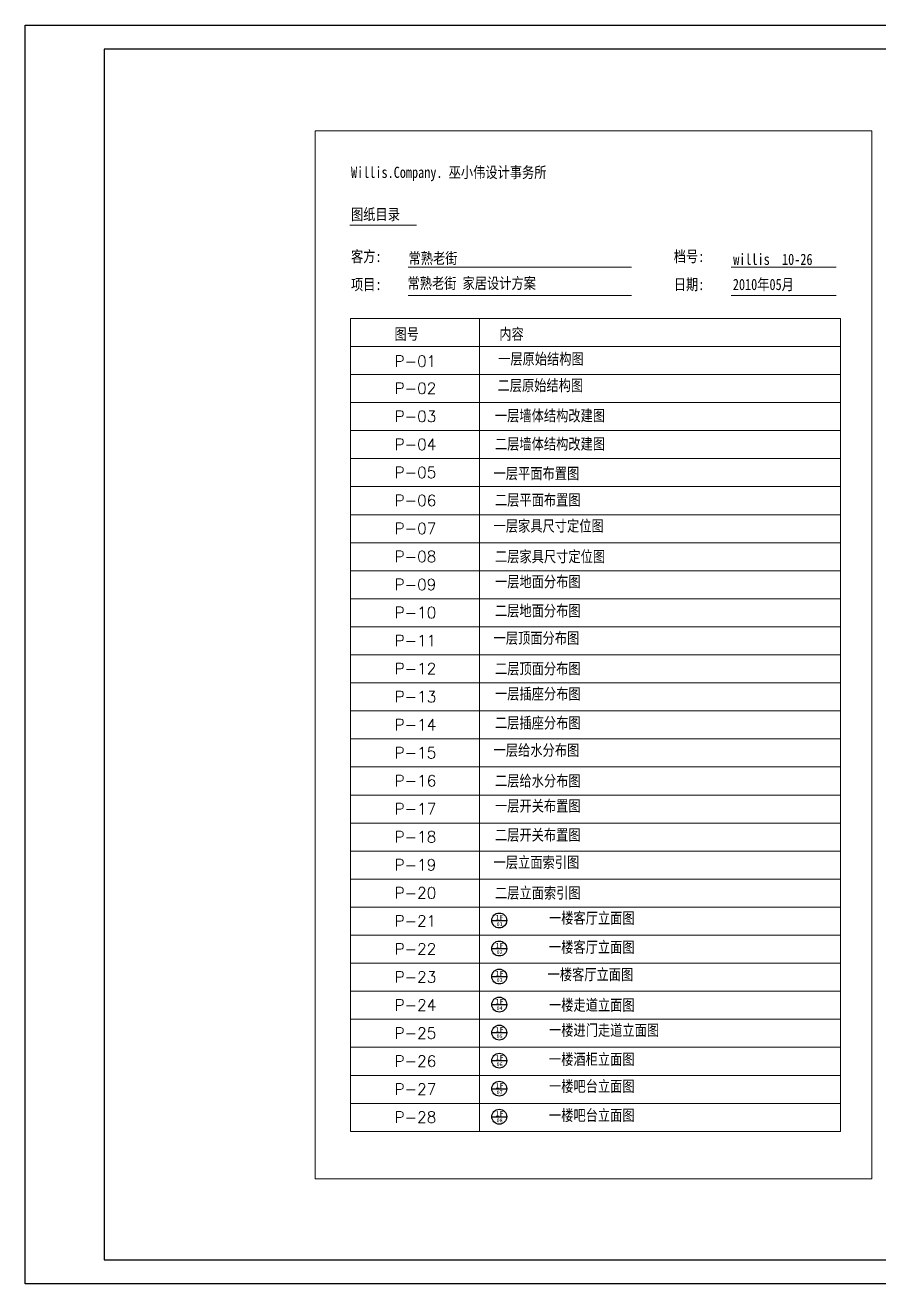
# Model space of a CAD drawing. Header units: millimetres. Extents: x 0 to 61508, y -25230 to 7586.
# Drawn here: x 32722 to 38972, y -1811 to 7402 of the extents above; entities that cross this region are included whole.
import ezdxf

# ---------------------------------------------------------------- set-up
doc = ezdxf.new("R2010")
doc.units = ezdxf.units.MM
doc.layers.get('0').update_dxf_attribs({"lineweight": 13})
for name, color, linetype in [('00图框', 7, 'ByLayer'), ('文字', 1, 'Continuous'), ('标注', 7, 'Continuous')]:
    doc.layers.add(name, color=color, linetype=linetype)
doc.styles.add('3', font='simplex.shx', dxfattribs={"width": 0.7, "oblique": 20, "height": 300})
doc.styles.add('CH', font='NSimSun.ttf', dxfattribs={"width": 0.8})
doc.styles.add('黑体字体', font='simhei.ttf')

# ---------------------------------------------------------------- blocks, each defined once
blk = doc.blocks.new('kuang')
at = {"layer": '00图框', "color": 7, "linetype": 'Continuous', "ltscale": 2}
blk.add_lwpolyline([(25200, 21850), (25200, 4030), (0, 4030), (0, 21850)], close=True, dxfattribs=at)
blk.add_lwpolyline([(22761, 21511), (24861, 21511), (1121, 21511), (1121, 4370), (24861, 4370), (24861, 21511)], dxfattribs=at)

msp = doc.modelspace()

# ---------------------------------------------------------------- linework, layer by layer
at = {"ltscale": 10}
for p, q in [((35099.9, 5937.2), (35586.5, 5937.2)), ((37160.4, 5629.4), (35526.6, 5629.4)), ((38658.5, 5629.4), (37889.7, 5629.4)), ((37160.4, 5424.2), (35526.6, 5424.2)), ((38658.5, 5424.2), (37889.7, 5424.2)), ((35104, 5255.2), (38691.1, 5255.2)), ((36048.5, 5255.2), (36048.5, -695.6))]:
    msp.add_line(p, q, dxfattribs=at)
at = {"lineweight": 0}
for p, q in [((35104, 5050), (38691.1, 5050)), ((35104, 4844.8), (38691.1, 4844.8)), ((35104, 4639.6), (38691.1, 4639.6)), ((35104, 4434.4), (38691.1, 4434.4)), ((35104, 4229.2), (38691.1, 4229.2)), ((35104, 4024), (38691.1, 4024)), ((35104, 3818.8), (38691.1, 3818.8)), ((35104, 3613.6), (38691.1, 3613.6)), ((35104, 3408.4), (38691.1, 3408.4)), ((35104, 3203.2), (38691.1, 3203.2)), ((35104, 2998), (38691.1, 2998)), ((35104, 2792.8), (38691.1, 2792.8)), ((35104, 2587.6), (38691.1, 2587.6)), ((35104, 2382.4), (38691.1, 2382.4)), ((35104, 2177.2), (38691.1, 2177.2)), ((35104, 1972), (38691.1, 1972)), ((35104, 1766.8), (38691.1, 1766.8)), ((35104, 1561.6), (38691.1, 1561.6)), ((35104, 1356.4), (38691.1, 1356.4)), ((35104, 1151.2), (38691.1, 1151.2)), ((35104, 946), (38691.1, 946)), ((35104, 740.8), (38691.1, 740.8)), ((35104, 535.6), (38691.1, 535.6)), ((35104, 330.4), (38691.1, 330.4)), ((35104, 125.2), (38691.1, 125.2)), ((35104, -80), (38691.1, -80)), ((35104, -285.2), (38691.1, -285.2)), ((35104, -490.4), (38691.1, -490.4))]:
    msp.add_line(p, q, dxfattribs=at)
at = {"ltscale": 10}
msp.add_lwpolyline([(34846.3, -1043.4), (38920.8, -1043.4), (38920.8, 6628.9), (34846.3, 6628.9)], close=True, dxfattribs=at)
at = {"lineweight": 0}
msp.add_lwpolyline([(35104, 5255.2), (38691.1, 5255.2), (38691.1, -695.6), (35104, -695.6)], close=True, dxfattribs=at)
at = {"layer": '标注'}
for p, q in [((36138.3, 848.3), (36247.3, 848.3)), ((36138.3, 643.1), (36247.3, 643.1)), ((36138.3, 437.9), (36247.3, 437.9)), ((36138.3, 232.7), (36247.3, 232.7)), ((36138.3, 27.5), (36247.3, 27.5)), ((36138.3, -177.7), (36247.3, -177.7)), ((36138.3, -382.9), (36247.3, -382.9)), ((36138.3, -588.1), (36247.3, -588.1))]:
    msp.add_line(p, q, dxfattribs=at)
for centre in [(36192.8, 848.3), (36192.8, 643.1), (36192.8, 437.9), (36192.8, 232.7), (36192.8, 27.5), (36192.8, -177.7), (36192.8, -382.9), (36192.8, -588.1)]:
    msp.add_circle(centre, 54.5, dxfattribs=at)

# ---------------------------------------------------------------- block references
at = {"xscale": 0.5170152615788851, "yscale": 0.5170152615788851, "zscale": 0.5170152615788851}
msp.add_blockref('kuang', (32722.2, -3895.1), dxfattribs=at)

# ---------------------------------------------------------------- texts
at = {"lineweight": 0, "style": 'CH', "width": 0.8}
for s, p in [('Willis.Company. 巫小伟设计事务所', (35107.6, 6283.8)), ('图纸目录', (35107.6, 5976)), ('客方:', (35107.6, 5668.2)), ('常熟老街', (35528.8, 5655.2)), ('档号:', (37470.7, 5668.2)), ('willis  10-26', (37905.7, 5646.9)), ('项目:', (35107.6, 5463)), ('常熟老街 家居设计方案', (35521.1, 5472)), ('日期:', (37470.7, 5463)), ('2010年05月', (37903, 5463)), ('图号', (35426.1, 5100.2)), ('内容', (36193.6, 5100.2)), ('一层原始结构图 ', (36184.6, 4918.3)), ('二层原始结构图 ', (36180.3, 4724.3)), ('一层墙体结构改建图 ', (36161.5, 4502.7)), ('二层墙体结构改建图 ', (36161.5, 4295.8)), ('一层平面布置图 ', (36151.6, 4080.1)), ('二层平面布置图 ', (36161.5, 3885.4)), ('一层家具尺寸定位图 ', (36151.6, 3695.7)), ('二层家具尺寸定位图 ', (36161.8, 3471.6)), ('一层地面分布图 ', (36161.8, 3287.7)), ('二层地面分布图  ', (36161.5, 3075)), ('一层顶面分布图 ', (36151.6, 2874.9)), ('二层顶面分布图 ', (36161.8, 2650.8)), ('一层插座分布图 ', (36161.8, 2466.9)), ('二层插座分布图 ', (36161.5, 2254.2)), ('一层给水分布图 ', (36151.6, 2054.1)), ('二层给水分布图 ', (36161.8, 1830)), ('一层开关布置图 ', (36161.8, 1646.1)), ('二层开关布置图 ', (36161.5, 1433.4)), ('一层立面索引图 ', (36151.6, 1233.3)), ('二层立面索引图 ', (36161.8, 1009.2)), ('一楼客厅立面图 ', (36557.2, 825.3)), ('一楼客厅立面图 ', (36556.9, 612.6)), ('一楼客厅立面图 ', (36547, 412.5)), ('一楼走道立面图 ', (36557.2, 188.4)), ('一楼进门走道立面图 ', (36557.2, 4.5)), ('一楼酒柜立面图 ', (36556.9, -208.2)), ('一楼吧台立面图 ', (36557.2, -405.9)), ('一楼吧台立面图 ', (36556.9, -618.6))]:
    msp.add_text(s, height=82.08, dxfattribs=at).set_placement(p)
at = {"lineweight": 0, "style": '3'}
for s, p in [('P-01', (35426.1, 4900.9)), ('P-02', (35426.1, 4702.5)), ('P-03', (35426.1, 4497.3)), ('P-04', (35426.1, 4292.1)), ('P-05', (35426.1, 4086.9)), ('P-06', (35426.1, 3881.7)), ('P-07', (35426.1, 3676.5)), ('P-08', (35426.1, 3471.3)), ('P-09', (35426.1, 3266.1)), ('P-10', (35426.1, 3060.9)), ('P-11', (35426.1, 2855.7)), ('P-12', (35426.1, 2650.5)), ('P-13', (35426.1, 2445.3)), ('P-14', (35426.1, 2240.1)), ('P-15', (35426.1, 2034.9)), ('P-16', (35426.1, 1829.7)), ('P-17', (35426.1, 1624.5)), ('P-18', (35426.1, 1419.3)), ('P-19', (35426.1, 1214.1))]:
    msp.add_text(s, height=82.08, dxfattribs=at).set_placement(p)
at = {"ltscale": 10, "style": '3'}
for s, p in [('P-20', (35426.1, 1008.9)), ('P-21', (35426.1, 803.7)), ('P-22', (35426.1, 598.5)), ('P-23', (35426.1, 393.3)), ('P-24', (35426.1, 188.1)), ('P-25', (35426.1, -17.1)), ('P-26', (35426.1, -222.3)), ('P-27', (35426.1, -427.5)), ('P-28', (35426.1, -632.7))]:
    msp.add_text(s, height=82.08, dxfattribs=at).set_placement(p)
at = {"layer": '文字', "style": '黑体字体'}
for s, height, p in [('1F', 38.3, (36165.5, 850.8)), ('01', 28.5, (36173.4, 807.7)), ('1F', 38.3, (36165.5, 645.6)), ('02', 28.5, (36173.4, 602.5)), ('1F', 38.3, (36165.5, 440.4)), ('03', 28.5, (36173.4, 397.3)), ('1F', 38.3, (36165.5, 235.2)), ('04', 28.5, (36173.4, 192.1)), ('1F', 38.3, (36165.5, 30)), ('05', 28.5, (36173.4, -13.1)), ('1F', 38.3, (36165.5, -175.2)), ('06', 28.5, (36173.4, -218.3)), ('1F', 38.3, (36165.5, -380.4)), ('07', 28.5, (36173.4, -423.5)), ('1F', 38.3, (36165.5, -585.6)), ('08', 28.5, (36173.4, -628.7))]:
    msp.add_text(s, height=height, dxfattribs=at).set_placement(p)

doc.saveas('drawing.dxf')
